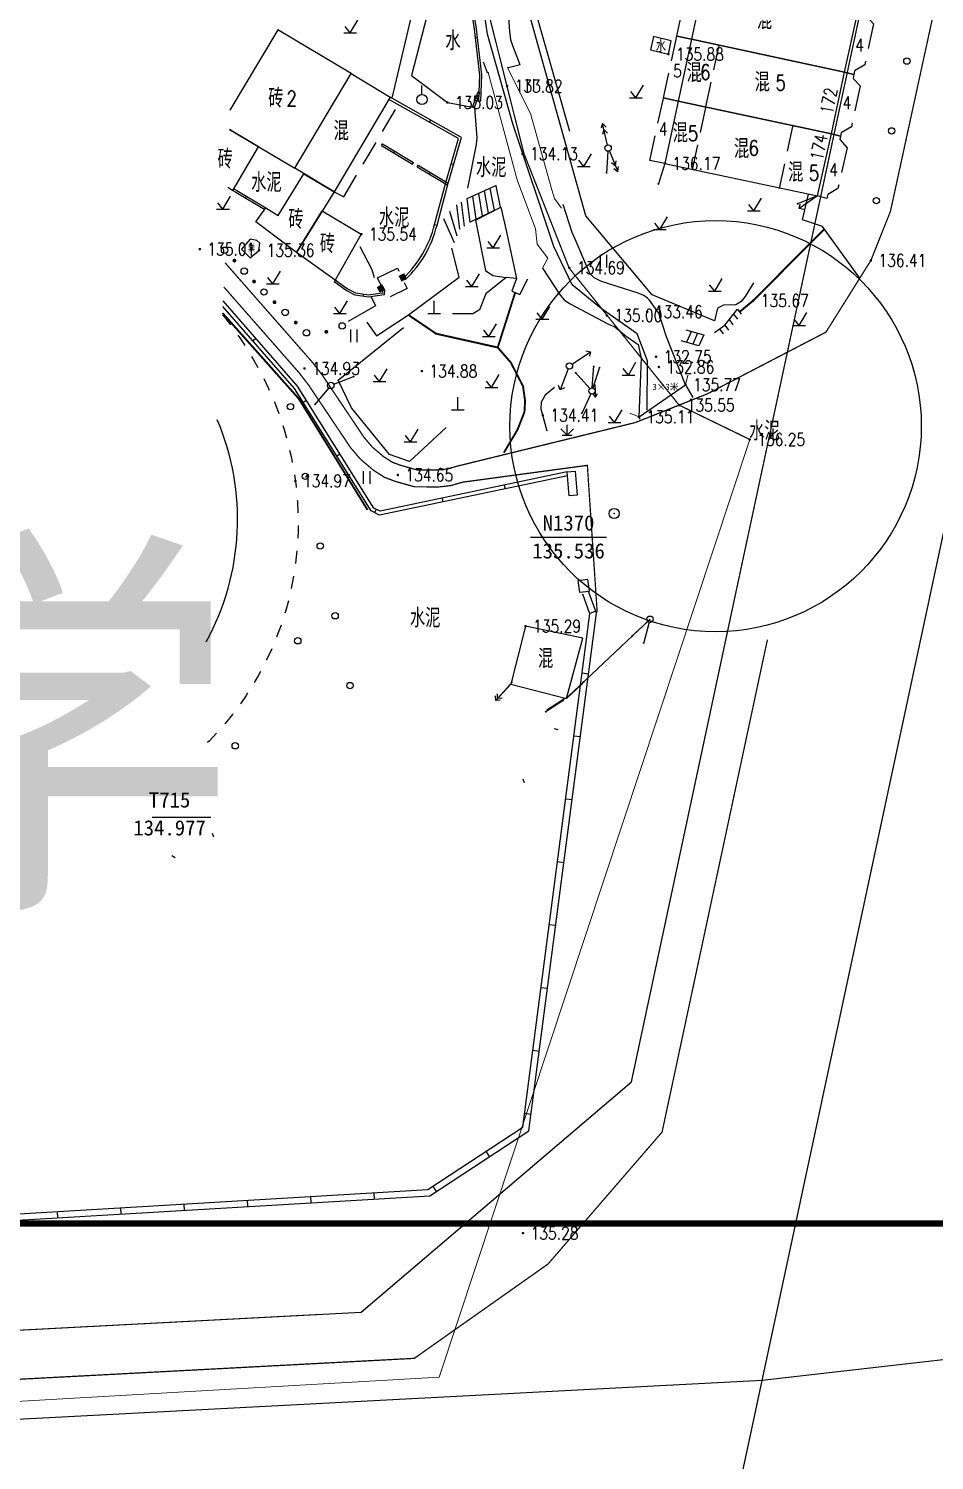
# Model space of a CAD drawing. Extents: x 529262 to 576451, y 2694391 to 2717535.
# Drawn here: x 564141.6 to 564213, y 2710380.4 to 2710493.2 of the extents above; entities that cross this region are included whole.
import ezdxf
from ezdxf.enums import TextEntityAlignment as Align
from ezdxf.xclip import XClip

# ---------------------------------------------------------------- set-up
doc = ezdxf.new("R2010")
doc.units = 0
doc.header["$XCLIPFRAME"] = 0
for name, pattern in [('ACAD_ISO12W100', [22, 12, -3, 0.5, -3, 0.5, -3]), ('X2', [10, 8, -2]), ('X3', [5, 4, -1]), ('X5', [3, 2, -1]), ('X6', [2, 1, -1])]:
    doc.linetypes.add(name, pattern=pattern)
doc.layers.add('ASSIST', color=7, linetype='Continuous', plot=False)
for name, color, linetype in [('a红线图', 1, 'Continuous'), ('DLDW', 8, 'Continuous'), ('DLSS', 4, 'Continuous'), ('DMTZ', 8, 'Continuous'), ('GCD', 8, 'Continuous'), ('GXYZ', 8, 'Continuous'), ('JMD', 8, 'Continuous'), ('KZD', 8, 'Continuous'), ('PP-COM', 7, 'Continuous'), ('RD-中线', 40, 'Continuous'), ('RD-红线', 7, 'Continuous'), ('ZBTZ', 8, 'Continuous'), ('ZJ', 7, 'Continuous'), ('污水管径标注_W10-', 202, 'Continuous')]:
    doc.layers.add(name, color=color, linetype=linetype)
doc.layers.add('SXSS', color=5, linetype='Continuous', lineweight=0)
doc.layers.add('控制界线1', color=30, linetype='ACAD_ISO12W100', lineweight=35)
doc.styles.add('HZ', font='rs.shx', dxfattribs={"width": 0.8, "bigfont": 'hztxt.shx'})
doc.styles.add('STYLE8', font='simhei.ttf')
doc.styles.add('宋体', font='', dxfattribs={"width": 0.75})
doc.styles.add('等线体', font='simhei.ttf')
doc.styles.get('宋体').set_extended_font_data('SimSun')
doc.linetypes.add('10421', pattern='A,2,[150,AAA.SHX,S=0.5,R=0,X=0,Y=0.5],1e-11', length=2)
doc.linetypes.add('10422', pattern='A,0.75,[150,AAA.SHX,S=0.5,R=0,X=0,Y=0.5],1.5,[177,AAA.SHX,S=1,R=0,X=0,Y=0.4],0.75', length=3)
doc.linetypes.add('1161', pattern='A,0,[149,AAA.SHX,S=0.15,R=0,X=0,Y=0],-1.6', length=1.6)
doc.linetypes.add('445', pattern='A,8,-0.5,[147,AAA.SHX,S=1,R=0,X=0,Y=0],-1.5', length=10)
doc.linetypes.add('732', pattern='A,9,-0.5,[162,AAA.SHX,S=1,R=0,X=0,Y=0],-0.5', length=10)

# ---------------------------------------------------------------- blocks, each defined once
blk = doc.blocks.new('A$C19FD0107')
at = {"layer": 'RD-中线', "color": 8, "linetype": 'Continuous', "flags": 128}
for points in [[(-6832.92, 15835.55), (-6741.2, 16264.11, -0.004965), (-6740.55, 16267.02), (-6733.24, 16298.13, 0.005421), (-6732.53, 16301.31), (-6689.22, 16505.47)], [(-6798.56, 15996.11), (-6609, 16017.77, 0.093849), (-6555.69, 16034.32)]]:
    blk.add_lwpolyline(points, format="xyb", dxfattribs=at)
blk.add_lwpolyline([(-7133.17, 15978.58), (-6798.56, 15996.11)], dxfattribs=at)
at = {"layer": 'RD-红线', "color": 8, "linetype": 'Continuous', "flags": 128}
for points in [[(-6801, 16056.38), (-6785.88, 16127.03)], [(-6808.87, 16019.62), (-6801, 16056.38)], [(-6984.03, 15993.4), (-6830.15, 16001.46)], [(-6984.03, 15993.4), (-6833.26, 16001.3)]]:
    blk.add_lwpolyline(points, dxfattribs=at)
at = {"layer": 'RD-红线', "color": 8}
blk.add_lwpolyline([(-6830.15, 16001.46), (-6808.87, 16019.62, 0.339065)], format="xyb", dxfattribs=at)
blk = doc.blocks.new('GC200')
at = {"linetype": 'Continuous', "const_width": 0.2, "flags": 128}
blk.add_lwpolyline([(-0.1, 0, 1), (0.1, 0, 1)], format="xyb", close=True, dxfattribs=at)
blk = doc.blocks.new('gc124')
at = {"color": 8}
for p, q in [((-1, 1), (0, 0)), ((-0.8, 0), (0.8, 0)), ((0, 0), (0, 1.6)), ((0, 0), (1, 1))]:
    blk.add_line(p, q, dxfattribs=at)
blk = doc.blocks.new('gc013a')
at = {"linetype": 'Continuous'}
blk.add_line((0.5, 0), (4, 0), dxfattribs=at)
at = {"linetype": 'Continuous', "flags": 128}
for points in [[(2.31, -0.4), (3, 0), (2.31, 0.4)], [(3.31, -0.4), (4, 0), (3.31, 0.4)]]:
    blk.add_lwpolyline(points, dxfattribs=at)
blk = doc.blocks.new('gc170')
at = {"color": 8, "linetype": 'Continuous'}
blk.add_circle((0, 0), 0.5, dxfattribs=at)
blk = doc.blocks.new('gc121')
at = {"color": 8}
for p, q in [((-0.5, -1), (-0.5, 1)), ((0.5, -1), (0.5, 1))]:
    blk.add_line(p, q, dxfattribs=at)
blk = doc.blocks.new('gc013c')
at = {"linetype": 'Continuous'}
blk.add_line((0.5, 0), (4, 0), dxfattribs=at)
at = {"linetype": 'Continuous', "const_width": 0.15, "flags": 128}
blk.add_lwpolyline([(3.775, 0, 1), (3.925, 0, 1)], format="xyb", close=True, dxfattribs=at)
blk = doc.blocks.new('gc125')
at = {"color": 8}
blk.add_line((0, 0.8), (0, 2.2), dxfattribs=at)
blk.add_circle((0, 0), 0.8, dxfattribs=at)
blk = doc.blocks.new('gc123')
at = {"color": 8}
for p, q in [((-1, 0), (1, 0)), ((0, 0), (-0.8, 1)), ((0, 0), (1.2, 2))]:
    blk.add_line(p, q, dxfattribs=at)
blk = doc.blocks.new('gc111')
for p, q in [((-1, 0), (1, 0)), ((0, 0), (0, 2))]:
    blk.add_line(p, q)
blk = doc.blocks.new('gc013b')
at = {"linetype": 'Continuous'}
blk.add_line((0.5, 0), (4, 0), dxfattribs=at)
at = {"linetype": 'Continuous', "flags": 128}
blk.add_lwpolyline([(3.5, 0.5), (4, 0), (3.5, -0.5)], dxfattribs=at)
blk = doc.blocks.new('gc002')
at = {"color": 8, "const_width": 1}
blk.add_lwpolyline([(-0.5, 0), (0.5, 0)], dxfattribs=at)
blk = doc.blocks.new('gc232')
for p, q in [((0.5, 1), (0.5, -1)), ((0.5, -1), (0.19, -0.46)), ((0.5, -1), (0.81, -0.46))]:
    blk.add_line(p, q)
blk.add_circle((0, 0), 0.5)
blk = doc.blocks.new('gc117')
at = {"color": 8}
blk.add_circle((0, 0), 0.8, dxfattribs=at)
blk.add_point((0, 0), dxfattribs=at)

msp = doc.modelspace()

# ---------------------------------------------------------------- hatches: boundary and pattern name
at = {"layer": 'DLDW', "linetype": 'Continuous'}
h = msp.add_hatch(dxfattribs=at)
h.set_pattern_fill('1061', color=256, scale=0.5, style=0)
h.set_pattern_definition([(0, (114.99765, 2.56804), (0.5, 0.5), [0, -1]), (0, (115.49765, 3.06804), (0.5, 0.5), [0, -1])])
h.paths.add_polyline_path([(564159.076, 2710476.619), (564158.398, 2710475.827), (564159.098, 2710475.159), (564159.784, 2710475.738), (564159.852, 2710476.304), (564159.605, 2710476.503)])

# ---------------------------------------------------------------- linework, layer by layer
at = {"const_width": 0.5}
msp.add_lwpolyline([(563606.548, 2710897.61), (563454.196, 2710897.56), (563454.418, 2710327.012), (563986.146, 2710327.13), (563986.081, 2710399.056), (564231.875, 2710399.045), (564231.655, 2710837.782), (563606.85, 2710834.954), (563606.548, 2710897.61)], dxfattribs=at)
at = {"color": 8, "linetype": 'Continuous'}
msp.add_circle((564195.758, 2710461.882), 16.204, dxfattribs=at)
at = {"layer": 'ASSIST', "linetype": 'Continuous', "flags": 128}
msp.add_lwpolyline([(564189.814, 2710462.397), (564189.729, 2710462.606), (564193.377, 2710465.134), (564193.97, 2710464.143)], dxfattribs=at)
msp.add_lwpolyline([(564189.814, 2710462.397), (564189.729, 2710462.606), (564193.377, 2710465.134), (564193.97, 2710464.143)], dxfattribs=at)
at = {"layer": 'a红线图', "color": 8, "lineweight": 0}
msp.add_lwpolyline([(564176.809, 2710498.669), (564180.652, 2710483.38), (564184.22, 2710474.338), (564192.884, 2710463.54), (564198.448, 2710460.832), (564173.981, 2710386.935), (563873.709, 2710369.644), (563870.884, 2710309.766), (563872.16, 2710249.854), (563872.822, 2710194.104)], dxfattribs=at)
msp.add_lwpolyline([(564176.809, 2710498.669), (564180.652, 2710483.38), (564184.22, 2710474.338), (564192.884, 2710463.54), (564198.448, 2710460.832), (564173.981, 2710386.935), (563873.709, 2710369.644), (563870.884, 2710309.766), (563872.16, 2710249.854), (563872.822, 2710194.104)], dxfattribs=at)
at = {"layer": 'DLDW', "linetype": 'Continuous', "flags": 128}
msp.add_lwpolyline([(564190.866, 2710492.598), (564190.637, 2710491.537), (564192.037, 2710491.194), (564192.266, 2710492.255)], close=True, dxfattribs=at)
at = {"layer": 'DLDW', "linetype": 'Continuous', "elevation": 135.339, "flags": 128}
msp.add_lwpolyline([(564159.076, 2710476.619), (564158.398, 2710475.827), (564159.098, 2710475.159), (564159.784, 2710475.738), (564159.852, 2710476.304), (564159.605, 2710476.503)], close=True, dxfattribs=at)
at = {"layer": 'DLDW', "linetype": '1161', "elevation": 135.003, "flags": 128}
msp.add_lwpolyline([(564155.635, 2710444.889, 0.2289502), (564156.5, 2710462.39, 0.2289502)], format="xyb", dxfattribs=at)
at = {"layer": 'DLSS', "linetype": 'Continuous', "const_width": 0.1, "elevation": 136.767, "flags": 128}
msp.add_lwpolyline([(564214.702, 2710502.568), (564209.531, 2710478.806), (564207.992, 2710474.942), (564204.454, 2710469.293)], dxfattribs=at)
at = {"layer": 'DLSS', "linetype": 'X3', "const_width": 0.15}
for points in [[(564204.319, 2710477.408), (564198.722, 2710471.776), (564197.651, 2710470.889)], [(564171.554, 2710470.649), (564173.744, 2710469.166), (564178.594, 2710468.082), (564179.631, 2710466.887), (564180.587, 2710465.024), (564180.748, 2710463.868), (564180.7, 2710463.003), (564180.156, 2710461.615), (564179.076, 2710459.784)]]:
    msp.add_lwpolyline(points, dxfattribs=at)
at = {"layer": 'DLSS', "linetype": 'Continuous', "const_width": 0.1, "flags": 128}
for points in [[(564204.454, 2710469.293), (564195.104, 2710464.427), (564189.462, 2710462.173), (564175.445, 2710458.743), (564174.644, 2710458.513), (564173.881, 2710458.426), (564172.229, 2710458.435), (564170.962, 2710458.791), (564170.294, 2710459.036), (564169.597, 2710459.482), (564168.712, 2710460.235), (564168.059, 2710461.004), (564164.755, 2710465.925), (564163.98, 2710466.929), (564157.111, 2710474.76)], [(563991.836, 2710414.235), (563991.977, 2710391.934), (563995.374, 2710384.458), (564004.642, 2710379.558), (564172.02, 2710388.419), (564182.558, 2710395.854), (564191.542, 2710406.254), (564199.838, 2710445.052)]]:
    msp.add_lwpolyline(points, dxfattribs=at)
at = {"layer": 'DLSS', "linetype": 'X2', "const_width": 0.1, "flags": 128}
msp.add_lwpolyline([(564186.43, 2710447.219), (564185.654, 2710458.793), (564175.841, 2710457.47), (564174.905, 2710457.2), (564173.952, 2710457.093), (564172.042, 2710457.103), (564170.553, 2710457.522), (564169.699, 2710457.834), (564168.802, 2710458.408), (564167.765, 2710459.29), (564166.994, 2710460.198), (564163.673, 2710465.146), (564162.95, 2710466.082), (564157.017, 2710472.846)], dxfattribs=at)
at = {"layer": 'DLSS', "linetype": 'X3', "const_width": 0.15, "flags": 128}
msp.add_lwpolyline([(564179.956, 2710472.374), (564178.594, 2710468.082)], dxfattribs=at)
at = {"layer": 'DLSS', "linetype": 'X6', "flags": 128}
msp.add_lwpolyline([(564156.908, 2710470.652, -0.0469696), (564159.459, 2710466.928, -0.1854799), (564162.325, 2710449.061, -0.1510336), (564155.218, 2710436.444, -0.1510336)], format="xyb", dxfattribs=at)
at = {"layer": 'DMTZ', "linetype": '10422'}
for points in [[(564195.917, 2710471.173), (564195.674, 2710470.189), (564190.76, 2710472.22), (564185.544, 2710478.464), (564180.735, 2710495.65), (564180.743, 2710502.568)], [(564181.289, 2710497.595), (564181.202, 2710496.165), (564181.287, 2710495.725), (564181.343, 2710495.362), (564184.251, 2710485.13)], [(564176.845, 2710478.117), (564178.834, 2710479.15), (564179.263, 2710477.293)], [(564176.845, 2710478.117), (564177.621, 2710474.138), (564178.212, 2710473.757), (564179.255, 2710473.588)]]:
    msp.add_lwpolyline(points, dxfattribs=at)
at = {"layer": 'DMTZ', "linetype": '10421', "flags": 128}
for points in [[(564180.366, 2710490.346), (564179.786, 2710491.854), (564179.638, 2710492.328), (564179.539, 2710493.005), (564179.406, 2710494.831), (564179.324, 2710495.244), (564179.076, 2710495.699), (564178.283, 2710496.731), (564178.019, 2710497.164), (564177.91, 2710497.756), (564177.793, 2710501.233)], [(564176.755, 2710486.982), (564176.952, 2710484.604), (564176.898, 2710484.082), (564176.204, 2710480.632)], [(564193.388, 2710465.143), (564191.889, 2710468.918), (564191.277, 2710470.785), (564190.549, 2710471.82), (564190.389, 2710471.98), (564190.1, 2710472.171), (564189.651, 2710472.365), (564186.759, 2710473.276), (564186.18, 2710473.576), (564185.842, 2710473.902), (564184.684, 2710476.614), (564184.458, 2710477.153), (564183.747, 2710479.352)], [(564198.745, 2710473.173), (564198.1, 2710472.095), (564197.774, 2710471.712), (564197.354, 2710471.447), (564196.392, 2710471.415), (564195.917, 2710471.173)], [(564167.071, 2710463.323), (564166.032, 2710465.508), (564171.176, 2710469.665)], [(564183.056, 2710464.937), (564182.326, 2710464.335), (564182.006, 2710463.771), (564181.977, 2710463.245), (564182.461, 2710461.51)]]:
    msp.add_lwpolyline(points, dxfattribs=at)
at = {"layer": 'DMTZ', "linetype": '10422', "flags": 128}
for points in [[(564172.182, 2710495.968), (564170.246, 2710487.727)], [(564174.376, 2710495.617), (564174.202, 2710494.862), (564173.222, 2710495.019), (564171.811, 2710489.528), (564174.626, 2710487.385), (564176.755, 2710486.982)], [(564177.433, 2710490.606), (564177.748, 2710489.749), (564177.836, 2710489.774), (564177.831, 2710489.753)], [(564180.366, 2710490.346), (564179.431, 2710490.117), (564179.375, 2710490.127)], [(564180.07, 2710473.523), (564179.255, 2710473.588), (564177.66, 2710472.313), (564177.16, 2710471.042), (564176.643, 2710470.725), (564175.035, 2710470.744)], [(564168.633, 2710472.076), (564168.968, 2710471.372), (564166.82, 2710470.119)]]:
    msp.add_lwpolyline(points, dxfattribs=at)
at = {"layer": 'DMTZ', "linetype": '10421'}
msp.add_lwpolyline([(564182.133, 2710474.345), (564183.509, 2710472.217), (564183.836, 2710471.833), (564184.238, 2710471.554), (564187.314, 2710469.922), (564187.827, 2710469.709), (564188.705, 2710468.975), (564189.668, 2710468.327), (564189.899, 2710467.238), (564189.715, 2710462.613)], dxfattribs=at)
at = {"layer": 'GXYZ', "linetype": 'Continuous'}
msp.add_line((564184.149, 2710440.576, -149.001), (564190.59, 2710446.667, -149.001), dxfattribs=at)
at = {"layer": 'GXYZ', "linetype": '732', "flags": 128}
msp.add_lwpolyline([(564190.37, 2710463.143), (564190.386, 2710467.025), (564189.579, 2710469.156), (564186.731, 2710471.163), (564184.456, 2710473.027), (564183.021, 2710476.047), (564179.783, 2710485.702), (564177.782, 2710492.779), (564176.798, 2710499.513), (564176.175, 2710507.868), (564178.439, 2710515.777), (564181.881, 2710521.084), (564184.755, 2710529.967), (564185.933, 2710536.671), (564185.285, 2710541.14), (564182.402, 2710547.432), (564179.873, 2710548.785), (564175.559, 2710549.294), (564163.476, 2710554.198), (564153.663, 2710559.149), (564143.785, 2710566.215), (564141.644, 2710568.445), (564137.564, 2710571.934), (564133.83, 2710574.642), (564129.81, 2710576.899), (564122.388, 2710579.8), (564119.895, 2710582.521), (564119.15, 2710587.419), (564118.187, 2710590.186), (564114.103, 2710593.882), (564110.752, 2710595.123), (564107.191, 2710600.989), (564104.682, 2710610.577), (564101.404, 2710617.513), (564096.096, 2710628.709), (564091.879, 2710636.635), (564089.742, 2710644.659), (564089.613, 2710650.743), (564087.283, 2710661.114), (564087.154, 2710670.756), (564089.808, 2710677.939), (564094.734, 2710685.389), (564098.14, 2710689.247), (564157.276, 2710709.889), (564158.941, 2710722.677), (564170.731, 2710725.876), (564175.463, 2710734.571), (564177.426, 2710742.717), (564180.17, 2710760.422), (564179.078, 2710764.864), (564165.135, 2710778.121), (564158.076, 2710828.047), (564164.727, 2710856.572), (564174.244, 2710890.215), (564177.245, 2710909.001), (564177.375, 2710911.216)], dxfattribs=at)
at = {"layer": 'JMD', "linetype": 'Continuous'}
for p, q in [((564176.813, 2710492.486), (564176.962, 2710492.503)), ((564177.011, 2710487.701), (564176.87, 2710487.751)), ((564177.182, 2710488.18), (564177.04, 2710488.23)), ((564177.084, 2710487.507), (564177.234, 2710487.502)), ((564173.301, 2710486.006, -527.273), (564173.202, 2710485.832, -527.273)), ((564176.755, 2710486.982), (564176.613, 2710487.032)), ((564169.442, 2710484), (564169.519, 2710484.128)), ((564170.415, 2710483.412), (564170.492, 2710483.54)), ((564171.875, 2710482.529), (564171.952, 2710482.657)), ((564172.235, 2710482.319), (564172.312, 2710482.448)), ((564173.2, 2710481.74), (564173.277, 2710481.869)), ((564175.117, 2710482.511, -527.273), (564174.925, 2710482.567, -527.273)), ((564178.471, 2710480.842), (564176.156, 2710479.804)), ((564177.524, 2710480.418), (564177.836, 2710478.662)), ((564177.981, 2710480.622), (564178.317, 2710478.897)), ((564178.437, 2710480.827), (564178.798, 2710479.133)), ((564158.728, 2710479.869), (564158.805, 2710479.998)), ((564175.34, 2710479.324, 133.274), (564175.587, 2710477.403, 133.274)), ((564175.711, 2710479.542, 133.274), (564175.953, 2710477.654, 133.274)), ((564176.156, 2710479.804), (564176.393, 2710477.956)), ((564176.612, 2710480.009), (564176.874, 2710478.191)), ((564177.068, 2710480.213), (564177.355, 2710478.427)), ((564174.311, 2710478.248, 133.274), (564175.151, 2710476.355, 133.274)), ((564174.789, 2710478.831, 133.274), (564175.372, 2710476.885, 133.274)), ((564176.393, 2710477.956), (564178.834, 2710479.15)), ((564173.799, 2710477.688, -527.273), (564173.605, 2710477.736, -527.273)), ((564171.316, 2710473.428), (564171.179, 2710473.574)), ((564165.785, 2710473.387), (564165.696, 2710473.266)), ((564167.998, 2710472.261), (564167.975, 2710472.113)), ((564196.485, 2710469.84), (564197.491, 2710471.106)), ((564196.83, 2710470.275), (564197.123, 2710469.877)), ((564197.18, 2710470.715), (564197.473, 2710470.317)), ((564197.491, 2710471.106), (564197.784, 2710470.708)), ((564197.491, 2710471.106), (564197.784, 2710470.708)), ((564193.425, 2710469.481), (564194.819, 2710469.083)), ((564193.857, 2710469.358), (564193.474, 2710468.492)), ((564194.338, 2710469.22), (564193.955, 2710468.354)), ((564194.819, 2710469.083), (564194.436, 2710468.217)), ((564195.663, 2710469.272), (564196.485, 2710469.84)), ((564196.073, 2710469.556), (564196.366, 2710469.158)), ((564196.485, 2710469.84), (564196.778, 2710469.442)), ((564159.541, 2710468.794, -528.532), (564159.315, 2710468.597, -528.532)), ((564194.436, 2710468.217), (564193.042, 2710468.615)), ((564163.525, 2710463.909, -528.532), (564163.27, 2710463.75, -528.532)), ((564166.176, 2710459.67, -528.532), (564165.922, 2710459.511, -528.532)), ((564179.11, 2710457.231), (564179.172, 2710456.938)), ((564174.216, 2710456.206), (564174.278, 2710455.912)), ((564169.026, 2710455.331), (564168.89, 2710455.063)), ((564186.317, 2710447.299), (564185.846, 2710447.13)), ((564185.746, 2710442.35), (564185.251, 2710442.415)), ((564183.348, 2710437.963), (564183.058, 2710438.041)), ((564185.098, 2710437.392), (564184.602, 2710437.457)), ((564180.69, 2710433.781), (564180.603, 2710434.068)), ((564184.449, 2710432.435), (564183.953, 2710432.499)), ((564156.218, 2710429.492, -528.014), (564156.113, 2710429.773, -528.014)), ((564153.171, 2710427.862), (564152.92, 2710428.026)), ((564183.801, 2710427.477), (564183.305, 2710427.542)), ((564183.152, 2710422.519), (564182.656, 2710422.584)), ((564182.504, 2710417.561), (564182.008, 2710417.626)), ((564181.855, 2710412.604), (564181.359, 2710412.668)), ((564181.207, 2710407.646), (564180.711, 2710407.711)), ((564177.954, 2710404.32), (564177.679, 2710404.738)), ((564168.887, 2710400.967), (564168.858, 2710401.466)), ((564173.775, 2710401.575), (564173.5, 2710401.993)), ((564148.922, 2710399.789), (564148.893, 2710400.288)), ((564153.913, 2710400.084), (564153.884, 2710400.583)), ((564158.905, 2710400.378), (564158.875, 2710400.877)), ((564163.896, 2710400.672), (564163.867, 2710401.172)), ((564143.931, 2710399.495), (564143.901, 2710399.994))]:
    msp.add_line(p, q, dxfattribs=at)
at = {"layer": 'JMD', "linetype": 'X5'}
for points, elevation in [([(564193.851, 2710492.386), (564192.706, 2710492.623), (564193.741, 2710497.468), (564194.896, 2710497.222)], -12.429), ([(564206.997, 2710494.65), (564207.696, 2710494.483), (564207.647, 2710494.181), (564208.201, 2710493.591), (564207.506, 2710490.362), (564206.7, 2710489.887), (564206.651, 2710489.586), (564205.908, 2710489.784)], 136.718), ([(564192.802, 2710487.503), (564191.659, 2710487.746), (564192.706, 2710492.623), (564193.851, 2710492.386)], -527.877), ([(564205.908, 2710489.784), (564206.651, 2710489.586), (564206.602, 2710489.284), (564207.156, 2710488.694), (564206.461, 2710485.465), (564205.655, 2710484.99), (564205.596, 2710484.73), (564204.889, 2710484.928)], 136.718), ([(564165.716, 2710480.36), (564166.459, 2710479.942), (564170.86, 2710487.382), (564170.117, 2710487.8)], 135.797), ([(564191.759, 2710482.575), (564190.566, 2710482.821), (564191.659, 2710487.746), (564192.802, 2710487.503)], 136.166), ([(564204.889, 2710484.928), (564205.596, 2710484.73), (564205.537, 2710484.469), (564206.118, 2710483.82), (564205.401, 2710480.614), (564204.609, 2710480.128), (564204.521, 2710479.834), (564203.793, 2710480.021)], -525.346)]:
    msp.add_lwpolyline(points, dxfattribs=dict(at, elevation=elevation))
at = {"layer": 'JMD', "linetype": 'Continuous'}
for points in [[(564172.315, 2710496.135), (564174.151, 2710495.837), (564176.218, 2710495.25), (564176.615, 2710494.783), (564176.856, 2710493.411), (564177.305, 2710489.559), (564177.234, 2710487.502)], [(564172.291, 2710495.987), (564174.119, 2710495.69), (564176.134, 2710495.118), (564176.475, 2710494.717), (564176.708, 2710493.389), (564177.155, 2710489.553), (564177.084, 2710487.507)], [(564176.613, 2710487.032), (564177.04, 2710488.23)], [(564176.755, 2710486.982), (564177.182, 2710488.18)], [(564157.326, 2710480.705), (564157.73, 2710480.462), (564159.746, 2710483.896), (564157.449, 2710485.256)], [(564169.442, 2710484), (564171.875, 2710482.529)], [(564169.519, 2710484.128), (564171.952, 2710482.657)], [(564172.235, 2710482.319), (564174.649, 2710480.872)], [(564172.312, 2710482.448), (564174.689, 2710481.023)], [(564157.73, 2710480.462), (564157.959, 2710480.33), (564160.248, 2710478.96)], [(564157.806, 2710480.591), (564158.035, 2710480.459), (564160.336, 2710479.082)], [(564169.67, 2710472.625), (564169.652, 2710472.222), (564168.409, 2710472.043), (564167.363, 2710472.211), (564166.652, 2710472.567), (564165.696, 2710473.266)], [(564169.52, 2710472.624), (564169.508, 2710472.353), (564168.411, 2710472.195), (564167.41, 2710472.355), (564166.731, 2710472.695), (564165.785, 2710473.387)], [(564184.095, 2710457.97), (564169.281, 2710454.865)], [(564184.071, 2710458.271), (564169.323, 2710455.18)]]:
    msp.add_lwpolyline(points, dxfattribs=at)
at = {"layer": 'JMD', "linetype": 'Continuous', "flags": 128}
for points, elevation in [([(564194.896, 2710497.222), (564193.851, 2710492.386), (564205.908, 2710489.784), (564206.997, 2710494.65)], -527.35), ([(564193.851, 2710492.386), (564192.802, 2710487.503), (564204.889, 2710484.928), (564205.908, 2710489.784)], -527.979), ([(564167.059, 2710489.679), (564170.117, 2710487.8), (564165.716, 2710480.36), (564162.597, 2710482.203)], -527.476), ([(564192.802, 2710487.503), (564191.759, 2710482.575), (564203.793, 2710480.021), (564204.889, 2710484.928)], -527.877), ([(564165.716, 2710480.36), (564162.738, 2710475.559), (564159.544, 2710477.988), (564160.336, 2710479.082), (564161.294, 2710478.488), (564163.329, 2710481.77)], 135.797), ([(564164.774, 2710478.857), (564167.847, 2710477.018), (564165.785, 2710473.387), (564162.738, 2710475.559)], -528.531), ([(564184.071, 2710458.271), (564184.699, 2710458.322), (564184.849, 2710456.448), (564184.221, 2710456.397)], 135.583)]:
    msp.add_lwpolyline(points, close=True, dxfattribs=dict(at, elevation=elevation))
for points, elevation in [([(564157.449, 2710485.255), (564162.597, 2710482.203), (564167.059, 2710489.679), (564161.266, 2710493.114), (564157.49, 2710486.788)], -527.476), ([(564162.585, 2710464.846), (564156.941, 2710471.32)], -528.532), ([(564162.827, 2710465.025), (564156.963, 2710471.752)], -528.532), ([(564168.618, 2710455.201), (564162.585, 2710464.846)], -528.532), ([(564168.828, 2710455.431), (564162.827, 2710465.025)], -528.532)]:
    msp.add_lwpolyline(points, dxfattribs=dict(at, elevation=elevation))
at = {"layer": 'JMD', "linetype": 'X5', "flags": 128}
for points, elevation in [([(564194.991, 2710487.037), (564196.043, 2710491.913)], -510.528), ([(564193.938, 2710482.093), (564194.991, 2710487.037)], -510.528), ([(564200.79, 2710480.607), (564201.848, 2710485.576)], -510.14)]:
    msp.add_lwpolyline(points, dxfattribs=dict(at, elevation=elevation))
at = {"layer": 'JMD', "linetype": 'Continuous', "elevation": -527.273, "flags": 128}
for points in [[(564171.179, 2710473.574, 0.146087), (564173.615, 2710477.775), (564174.499, 2710481.087), (564175.493, 2710484.541), (564170.015, 2710487.628)], [(564171.316, 2710473.428, 0.1460116), (564173.809, 2710477.726), (564174.692, 2710481.034), (564175.729, 2710484.638), (564170.117, 2710487.8, 0.7963401)]]:
    msp.add_lwpolyline(points, format="xyb", dxfattribs=at)
at = {"layer": 'JMD', "linetype": 'X5', "elevation": -528.972, "flags": 128}
msp.add_lwpolyline([(564169.122, 2710473.558), (564170.684, 2710474.328), (564171.454, 2710472.742), (564169.892, 2710471.972)], close=True, dxfattribs=at)
at = {"layer": 'JMD', "linetype": '445'}
msp.add_lwpolyline([(564174.541, 2710461.771), (564171.651, 2710459.103), (564170.065, 2710459.658), (564167.071, 2710463.323)], dxfattribs=at)
at = {"layer": 'JMD', "linetype": 'Continuous', "flags": 128}
for points in [[(564169.281, 2710454.865), (564168.618, 2710455.201)], [(564169.323, 2710455.18), (564168.828, 2710455.431)], [(564004.971, 2710380.422), (564079.08, 2710384.985), (564128.52, 2710389.117), (564134.067, 2710398.913), (564173.239, 2710401.223), (564181.037, 2710406.345), (564186.373, 2710447.143), (564185.776, 2710448.802)], [(564004.941, 2710380.921), (564079.044, 2710385.484), (564128.215, 2710389.593), (564133.766, 2710399.396), (564173.076, 2710401.715), (564180.571, 2710406.637), (564185.862, 2710447.088), (564185.306, 2710448.633)]]:
    msp.add_lwpolyline(points, dxfattribs=at)
msp.add_lwpolyline([(564184.94, 2710449.727), (564185.663, 2710449.818), (564185.784, 2710448.856), (564185.061, 2710448.765)], close=True, dxfattribs=at)
at = {"layer": 'JMD', "linetype": 'Continuous'}
msp.add_lwpolyline([(564180.783, 2710446.114), (564179.616, 2710441.558), (564184.004, 2710440.412), (564185.3, 2710445.179)], close=True, dxfattribs=at)
at = {"layer": 'KZD', "linetype": 'Continuous'}
for p, q in [((564181.174, 2710453.146), (564187.174, 2710453.146)), ((564151.361, 2710431.074), (564155.987, 2710431.074))]:
    msp.add_line(p, q, dxfattribs=at)
at = {"layer": 'SXSS', "color": 8, "linetype": 'Continuous'}
for p, q in [((564193.377, 2710465.134), (564193.571, 2710465.91)), ((564189.729, 2710462.606), (564193.377, 2710465.134)), ((564189.729, 2710462.606), (564188.992, 2710462.918))]:
    msp.add_line(p, q, dxfattribs=at)
at = {"layer": 'SXSS', "color": 8, "linetype": 'X5'}
for p, q in [((564193.377, 2710465.134), (564193.958, 2710464.165)), ((564189.804, 2710462.423), (564189.729, 2710462.606))]:
    msp.add_line(p, q, dxfattribs=at)
at = {"layer": 'SXSS', "color": 8, "linetype": 'Continuous'}
for points in [[(564177.831, 2710489.753), (564180.132, 2710481.293), (564181.567, 2710477.43), (564181.701, 2710476.235), (564182.541, 2710475.116), (564182.133, 2710474.345)], [(564183.613, 2710479.067), (564183.059, 2710479.836), (564182.858, 2710480.507), (564181.184, 2710486.529), (564179.375, 2710490.127)]]:
    msp.add_lwpolyline(points, dxfattribs=at)
at = {"layer": 'SXSS', "color": 8, "linetype": 'Continuous', "const_width": 0.15}
msp.add_lwpolyline([(564156.916, 2710470.795), (564162.911, 2710464.055), (564168.335, 2710455.282)], dxfattribs=at)
at = {"layer": 'ZBTZ', "linetype": '1161'}
for points in [[(564207.111, 2710473.536), (564204.168, 2710477.617), (564202.611, 2710478.142), (564203.079, 2710480.173)], [(564179.263, 2710477.293), (564180.07, 2710473.523), (564179.701, 2710472.508), (564180.324, 2710472.255), (564180.959, 2710473.496)], [(564167.72, 2710476.039), (564168.674, 2710474.235), (564168.853, 2710473.602)], [(564175.567, 2710473.62), (564174.968, 2710475.913)], [(564168.279, 2710470.087), (564169.041, 2710469.011), (564171.554, 2710470.649), (564175.567, 2710473.62)]]:
    msp.add_lwpolyline(points, dxfattribs=at)
at = {"layer": '污水管径标注_W10-', "color": 0, "const_width": 0.1}
msp.add_lwpolyline([(564198.448, 2710460.832), (564192.884, 2710463.54), (564187.215, 2710470.605), (564184.22, 2710474.338), (564180.652, 2710483.38), (564179.313, 2710488.708), (564176.809, 2710498.669)], dxfattribs=at)

# ---------------------------------------------------------------- block references
at = {"layer": 'DLDW', "linetype": 'Continuous', "xscale": 0.5, "yscale": 0.5, "zscale": 0.5}
for p in [(564173.589, 2710470.76), (564175.442, 2710463.179)]:
    msp.add_blockref('gc111', p, dxfattribs=at)
at = {"layer": 'GCD', "linetype": 'Continuous'}
ref = msp.add_blockref('GC200', (564192.037, 2710491.194, 135.876), dxfattribs=dict(at, xscale=0.5, yscale=0.5))
ref.add_attrib('height', '135.88', dxfattribs={"linetype": 'Continuous', "height": 1, "style": 'HZ', "width": 0.8}).set_placement((564192.637, 2710491.194, 135.876), align=Align.MIDDLE_LEFT)
ref = msp.add_blockref('GC200', (564179.332, 2710488.678, 133.82), dxfattribs=dict(at, xscale=0.5, yscale=0.5, zscale=0.5))
ref.add_attrib('height', '133.82', dxfattribs={"linetype": 'Continuous', "height": 1, "style": 'HZ', "width": 0.8}).set_placement((564179.932, 2710488.678, 133.82), align=Align.MIDDLE_LEFT)
ref = msp.add_blockref('GC200', (564174.626, 2710487.385, 135.033), dxfattribs=dict(at, xscale=0.5, yscale=0.5))
ref.add_attrib('height', '135.03', dxfattribs={"linetype": 'Continuous', "height": 1, "style": 'HZ', "width": 0.8}).set_placement((564175.226, 2710487.385, 135.033), align=Align.MIDDLE_LEFT)
ref = msp.add_blockref('GC200', (564180.543, 2710483.346, 134.13), dxfattribs=dict(at, xscale=0.5, yscale=0.5, zscale=0.5))
ref.add_attrib('height', '134.13', dxfattribs={"linetype": 'Continuous', "height": 1, "style": 'HZ', "width": 0.8}).set_placement((564181.143, 2710483.346, 134.13), align=Align.MIDDLE_LEFT)
ref = msp.add_blockref('GC200', (564191.759, 2710482.575, 136.166), dxfattribs=dict(at, xscale=0.5, yscale=0.5))
ref.add_attrib('height', '136.17', dxfattribs={"linetype": 'Continuous', "height": 1, "style": 'HZ', "width": 0.8}).set_placement((564192.359, 2710482.575, 136.166), align=Align.MIDDLE_LEFT)
ref = msp.add_blockref('GC200', (564167.847, 2710477.018, 135.541), dxfattribs=dict(at, xscale=0.5, yscale=0.5))
ref.add_attrib('height', '135.54', dxfattribs={"linetype": 'Continuous', "height": 1, "style": 'HZ', "width": 0.8}).set_placement((564168.447, 2710477.018, 135.541), align=Align.MIDDLE_LEFT)
ref = msp.add_blockref('GC200', (564155.117, 2710475.831, 135.006), dxfattribs=dict(at, xscale=0.5, yscale=0.5))
ref.add_attrib('height', '135.01', dxfattribs={"linetype": 'Continuous', "height": 1, "style": 'HZ', "width": 0.8}).set_placement((564155.717, 2710475.831, 135.006), align=Align.MIDDLE_LEFT)
ref = msp.add_blockref('GC200', (564159.784, 2710475.738, 135.36), dxfattribs=dict(at, xscale=0.5, yscale=0.5, zscale=0.5))
ref.add_attrib('height', '135.36', dxfattribs={"linetype": 'Continuous', "height": 1, "style": 'HZ', "width": 0.8}).set_placement((564160.384, 2710475.738, 135.36), align=Align.MIDDLE_LEFT)
ref = msp.add_blockref('GC200', (564184.232, 2710474.36, 134.69), dxfattribs=dict(at, xscale=0.5, yscale=0.5, zscale=0.5))
ref.add_attrib('height', '134.69', dxfattribs={"linetype": 'Continuous', "height": 1, "style": 'HZ', "width": 0.8}).set_placement((564184.832, 2710474.36, 134.69), align=Align.MIDDLE_LEFT)
ref = msp.add_blockref('GC200', (564207.992, 2710474.942, 136.406), dxfattribs=dict(at, xscale=0.5, yscale=0.5))
ref.add_attrib('height', '136.41', dxfattribs={"linetype": 'Continuous', "height": 1, "style": 'HZ', "width": 0.8}).set_placement((564208.592, 2710474.942, 136.406), align=Align.MIDDLE_LEFT)
ref = msp.add_blockref('GC200', (564190.372, 2710470.892, 133.461), dxfattribs=dict(at, xscale=0.5, yscale=0.5))
ref.add_attrib('height', '133.46', dxfattribs={"linetype": 'Continuous', "height": 1, "style": 'HZ', "width": 0.8}).set_placement((564190.972, 2710470.892, 133.461), align=Align.MIDDLE_LEFT)
ref = msp.add_blockref('GC200', (564198.722, 2710471.776, 135.669), dxfattribs=dict(at, xscale=0.5, yscale=0.5))
ref.add_attrib('height', '135.67', dxfattribs={"linetype": 'Continuous', "height": 1, "style": 'HZ', "width": 0.8}).set_placement((564199.322, 2710471.776, 135.669), align=Align.MIDDLE_LEFT)
ref = msp.add_blockref('GC200', (564187.19, 2710470.602, 135), dxfattribs=dict(at, xscale=0.5, yscale=0.5, zscale=0.5))
ref.add_attrib('height', '135.00', dxfattribs={"linetype": 'Continuous', "height": 1, "style": 'HZ', "width": 0.8}).set_placement((564187.79, 2710470.602, 135), align=Align.MIDDLE_LEFT)
ref = msp.add_blockref('GC200', (564163.368, 2710466.425, 134.926), dxfattribs=dict(at, xscale=0.5, yscale=0.5))
ref.add_attrib('height', '134.93', dxfattribs={"linetype": 'Continuous', "height": 1, "style": 'HZ', "width": 0.8}).set_placement((564163.968, 2710466.425, 134.926), align=Align.MIDDLE_LEFT)
ref = msp.add_blockref('GC200', (564191.066, 2710467.353, 132.754), dxfattribs=dict(at, xscale=0.5, yscale=0.5, zscale=0.5))
ref.add_attrib('height', '132.75', dxfattribs={"linetype": 'Continuous', "height": 1, "style": 'HZ', "width": 0.8}).set_placement((564191.666, 2710467.353, 132.754), align=Align.MIDDLE_LEFT)
at = {"layer": 'GCD', "color": 3, "linetype": 'Continuous'}
ref = msp.add_blockref('GC200', (564191.285, 2710466.544, 132.856), dxfattribs=dict(at, xscale=0.5, yscale=0.5, zscale=0.5))
ref.add_attrib('height', '132.86', dxfattribs={"linetype": 'Continuous', "height": 1, "style": 'HZ', "width": 0.8}).set_placement((564191.885, 2710466.544, 132.856), align=Align.MIDDLE_LEFT)
at = {"layer": 'GCD', "linetype": 'Continuous'}
ref = msp.add_blockref('GC200', (564172.614, 2710466.223, 134.882), dxfattribs=dict(at, xscale=0.5, yscale=0.5, zscale=0.5))
ref.add_attrib('height', '134.88', dxfattribs={"linetype": 'Continuous', "height": 1, "style": 'HZ', "width": 0.8}).set_placement((564173.214, 2710466.223, 134.882), align=Align.MIDDLE_LEFT)
at = {"layer": 'GCD', "color": 3, "linetype": 'Continuous'}
ref = msp.add_blockref('GC200', (564193.385, 2710465.139, 135.768), dxfattribs=dict(at, xscale=0.5, yscale=0.5, zscale=0.5))
ref.add_attrib('height', '135.77', dxfattribs={"linetype": 'Continuous', "height": 1, "style": 'HZ', "width": 0.8}).set_placement((564193.985, 2710465.139, 135.768), align=Align.MIDDLE_LEFT)
at = {"layer": 'GCD', "linetype": 'Continuous'}
ref = msp.add_blockref('GC200', (564192.884, 2710463.54), dxfattribs=dict(at, xscale=0.5, yscale=0.5, zscale=0.5))
ref.add_attrib('height', '135.55', dxfattribs={"linetype": 'Continuous', "height": 1, "style": 'HZ', "width": 0.8}).set_placement((564193.484, 2710463.54), align=Align.MIDDLE_LEFT)
ref = msp.add_blockref('GC200', (564182.147, 2710462.738, 134.408), dxfattribs=dict(at, xscale=0.5, yscale=0.5))
ref.add_attrib('height', '134.41', dxfattribs={"linetype": 'Continuous', "height": 1, "style": 'HZ', "width": 0.8}).set_placement((564182.747, 2710462.738, 134.408), align=Align.MIDDLE_LEFT)
at = {"layer": 'GCD', "color": 3, "linetype": 'Continuous'}
ref = msp.add_blockref('GC200', (564189.715, 2710462.613, 135.11), dxfattribs=dict(at, xscale=0.5, yscale=0.5, zscale=0.5))
ref.add_attrib('height', '135.11', dxfattribs={"linetype": 'Continuous', "height": 1, "style": 'HZ', "width": 0.8}).set_placement((564190.315, 2710462.613, 135.11), align=Align.MIDDLE_LEFT)
at = {"layer": 'GCD', "linetype": 'Continuous'}
ref = msp.add_blockref('GC200', (564198.44, 2710460.826, 136.246), dxfattribs=dict(at, xscale=0.5, yscale=0.5, zscale=0.5))
ref.add_attrib('height', '136.25', dxfattribs={"linetype": 'Continuous', "height": 1, "style": 'HZ', "width": 0.8}).set_placement((564199.04, 2710460.826, 136.246), align=Align.MIDDLE_LEFT)
ref = msp.add_blockref('GC200', (564162.651, 2710457.562, 134.966), dxfattribs=dict(at, xscale=0.5, yscale=0.5))
ref.add_attrib('height', '134.97', dxfattribs={"linetype": 'Continuous', "height": 1, "style": 'HZ', "width": 0.8}).set_placement((564163.251, 2710457.562, 134.966), align=Align.MIDDLE_LEFT)
ref = msp.add_blockref('GC200', (564170.719, 2710458.036, 134.649), dxfattribs=dict(at, xscale=0.5, yscale=0.5))
ref.add_attrib('height', '134.65', dxfattribs={"linetype": 'Continuous', "height": 1, "style": 'HZ', "width": 0.8}).set_placement((564171.319, 2710458.036, 134.649), align=Align.MIDDLE_LEFT)
ref = msp.add_blockref('GC200', (564180.783, 2710446.114, 135.287), dxfattribs=dict(at, xscale=0.5, yscale=0.5))
ref.add_attrib('height', '135.29', dxfattribs={"linetype": 'Continuous', "height": 1, "style": 'HZ', "width": 0.8}).set_placement((564181.383, 2710446.114, 135.287), align=Align.MIDDLE_LEFT)
ref = msp.add_blockref('GC200', (564180.583, 2710398.288, 135.28), dxfattribs=dict(at, xscale=0.5, yscale=0.5, zscale=0.5))
ref.add_attrib('height', '135.28', dxfattribs={"linetype": 'Continuous', "height": 1, "style": 'HZ', "width": 0.8}).set_placement((564181.183, 2710398.288, 135.28), align=Align.MIDDLE_LEFT)
at = {"layer": 'GXYZ', "linetype": 'Continuous'}
for name, p, xscale, yscale, zscale, rotation in [('gc013a', (564187.293, 2710483.795), 0.5000000001678809, 0.5000000001678809, 0.5000000001678809, 102.645855993272), ('gc013c', (564187.293, 2710483.795), 0.5000000000311349, 0.5000000000311349, 0.5000000000311349, 266.2133401682942), ('gc013a', (564187.293, 2710483.795), 0.5000000000894379, 0.5000000000894379, 0.5000000000894379, 292.4416505234251), ('gc013c', (564191.835, 2710482.813, 136.166), 0.4999999999490492, 0.4999999999490492, 0.4999999999490492, 252.2621722330245), ('gc013c', (564204.026, 2710480.112, 136.709), 0.5000000000408689, 0.5000000000408689, 0.5000000000408689, 201.2698957079359), ('gc013b', (564203.999, 2710480.162, 136.709), 0.5000000000796406, 0.5000000000796406, 0.5000000000796406, 214.42896356391), ('gc013b', (564184.244, 2710466.621), 0.5000000000796406, 0.5000000000796406, 0.5000000000796406, 34.42896356390998), ('gc013c', (564165.44, 2710465.091), 0.5000000000408689, 0.5000000000408689, 0.5000000000408689, 21.26989570793597), ('gc013b', (564184.244, 2710466.621), 0.5000000001631915, 0.5000000001631915, 0.5000000001631915, 248.8231610492635), ('gc013c', (564186.026, 2710464.652), 0.4999999998430024, 0.4999999998430024, 0.4999999998430024, 132.1459750428459), ('gc013c', (564186.026, 2710464.652), 0.5000000000311349, 0.5000000000311349, 0.5000000000311349, 86.21334016829415), ('gc013c', (564186.026, 2710464.652), 0.4999999999490492, 0.4999999999490492, 0.4999999999490492, 72.26217223302451), ('gc013c', (564165.44, 2710465.091), 0.5000000001438586, 0.5000000001438586, 0.5000000001438586, 230.3630321507132), ('gc232', (564186.026, 2710464.652), 0.4999999999749799, 0.4999999999749799, 0.4999999999749799, 3.07408791840952), ('gc013c', (564186.026, 2710464.652), 0.4999999999880416, 0.4999999999880416, 0.4999999999880416, 245.0543478796505), ('gc013c', (564190.59, 2710446.667, -149.001), 0.5000000001159585, 0.5000000001159585, 0.5000000001159585, 223.4002305140031), ('gc013c', (564190.59, 2710446.667, -149.001), 0.4999999999712847, 0.4999999999712847, 0.4999999999712847, 254.7662075305161), ('gc013b', (564179.784, 2710441.743), 0.4999999998214276, 0.4999999998214276, 0.4999999998214276, 227.5541840842253), ('gc013b', (564179.93, 2710441.907, -149.001), 0.4999999998214276, 0.4999999998214276, 0.4999999998214276, 227.5541840842253), ('gc013c', (564183.822, 2710440.24), 0.5000000001159585, 0.5000000001159585, 0.5000000001159585, 43.40023051400303), ('gc013c', (564183.967, 2710440.405, -149.001), 0.5000000001159585, 0.5000000001159585, 0.5000000001159585, 43.40023051400303), ('gc013c', (564184.004, 2710440.412), 0.4999999999416758, 0.4999999999416758, 0.4999999999416758, 212.7504619187505), ('gc013c', (564184.149, 2710440.576, -149.001), 0.4999999999416758, 0.4999999999416758, 0.4999999999416758, 212.7504619187505)]:
    msp.add_blockref(name, p, dxfattribs=dict(at, xscale=xscale, yscale=yscale, zscale=zscale, rotation=rotation))
at = {"layer": 'GXYZ', "linetype": 'Continuous', "xscale": 0.5, "yscale": 0.5, "zscale": 0.5}
for p in [(564187.293, 2710483.795), (564187.293, 2710483.795), (564187.293, 2710483.795), (564184.244, 2710466.621), (564184.244, 2710466.621), (564165.44, 2710465.091), (564186.026, 2710464.652), (564186.026, 2710464.652), (564186.026, 2710464.652), (564190.59, 2710446.667, -149.001)]:
    msp.add_blockref('gc170', p, dxfattribs=at)
at = {"layer": 'JMD', "linetype": 'Continuous'}
for name, p, xscale, yscale, zscale, rotation in [('gc170', (564157.07, 2710475.75), 0.4999999999466758, 0.4999999999466758, 0.4999999999466758, 313.2460841133353), ('GC200', (564157.846, 2710474.926), 0.7499999999200136, 0.7499999999200136, 0.7499999999200136, 313.2460841133353), ('gc170', (564158.621, 2710474.101), 0.4999999999466758, 0.4999999999466758, 0.4999999999466758, 313.2460841133353), ('gc002', (564171.117, 2710473.609, 270.762), 0.5000000000781445, 0.5000000000781445, 0.5000000000781445, 25.97817511958442), ('GC200', (564159.397, 2710473.277), 0.7499999999200136, 0.7499999999200136, 0.7499999999200136, 313.2460841133353), ('gc170', (564160.173, 2710472.452), 0.4999999999037775, 0.4999999999037775, 0.4999999999037775, 316.1962172343923), ('gc002', (564169.393, 2710472.733, 406.131), 0.4999999999736239, 0.4999999999736239, 0.4999999999736239, 28.17052667155065), ('GC200', (564161.01, 2710471.649), 0.7499999998976755, 0.7499999998976755, 0.7499999998976755, 316.1962172374704), ('gc170', (564161.847, 2710470.846), 0.4999999999037775, 0.4999999999037775, 0.4999999999037775, 316.1962172343923), ('GC200', (564162.684, 2710470.043), 0.7499999998976755, 0.7499999998976755, 0.7499999998976755, 316.1962172374704), ('gc170', (564163.522, 2710469.24), 0.4999999999561047, 0.4999999999561047, 0.4999999999561047, 2.882439388488565), ('GC200', (564165.091, 2710469.319), 0.7499999998924066, 0.7499999998924066, 0.7499999998924066, 20.33956978276584), ('gc170', (564166.34, 2710469.782), 0.5000000000186087, 0.5000000000186087, 0.5000000000186087, 20.33956979789815)]:
    msp.add_blockref(name, p, dxfattribs=dict(at, xscale=xscale, yscale=yscale, zscale=zscale, rotation=rotation))
at = {"layer": 'KZD', "linetype": 'Continuous', "xscale": 0.5, "yscale": 0.5, "zscale": 0.5}
msp.add_blockref('gc117', (564187.767, 2710454.999, 135.536), dxfattribs=at)
at = {"layer": 'PP-COM'}
ref = msp.add_blockref('A$C19FD0107', (570997.993, 2694390.603), dxfattribs=at)
XClip(ref).set_block_clipping_path([(-9366.4383134884, 14428.6043910822), (-3328.4480743363, 17452.7484863754)])
at = {"layer": 'ZBTZ', "linetype": 'Continuous', "xscale": 0.5, "yscale": 0.5}
for name, p in [('gc123', (564166.964, 2710492.869)), ('gc125', (564172.626, 2710487.63)), ('gc121', (564181.195, 2710488.74)), ('gc123', (564189.485, 2710487.747)), ('gc123', (564185.376, 2710482.355)), ('gc123', (564156.948, 2710478.994)), ('gc123', (564198.772, 2710478.839)), ('gc123', (564191.363, 2710477.367)), ('gc123', (564178.236, 2710475.943)), ('gc121', (564186.95, 2710474.893)), ('gc123', (564160.87, 2710473.103)), ('gc123', (564176.546, 2710472.875)), ('gc123', (564195.688, 2710472.509)), ('gc123', (564166.151, 2710470.762)), ('gc123', (564182.107, 2710470.302)), ('gc123', (564202.335, 2710469.826)), ('gc121', (564167.261, 2710469.007)), ('gc123', (564177.889, 2710468.945)), ('gc123', (564188.884, 2710465.913)), ('gc123', (564169.29, 2710465.395)), ('gc123', (564178.101, 2710464.94)), ('gc123', (564187.787, 2710462.17)), ('gc123', (564171.72, 2710460.636)), ('gc124', (564184.065, 2710461.174)), ('gc121', (564168.281, 2710457.833))]:
    msp.add_blockref(name, p, dxfattribs=at)
at = {"layer": 'ZBTZ', "linetype": 'Continuous'}
for p, xscale, yscale, zscale, rotation in [((564210.827, 2710490.652), 0.5000000000035723, 0.5000000000035723, 0.5000000000035723, 257.6777791668997), ((564209.625, 2710485.152), 0.5000000000035723, 0.5000000000035723, 0.5000000000035723, 257.6777791668997), ((564208.424, 2710479.652), 0.5000000000035723, 0.5000000000035723, 0.5000000000035723, 257.6777791668997), ((564162.262, 2710463.424), 0.4999999999556796, 0.4999999999556796, 0.4999999999556796, 102.0543422388896), ((564163.435, 2710457.929), 0.4999999999556796, 0.4999999999556796, 0.4999999999556796, 102.0543422388896), ((564164.609, 2710452.434), 0.4999999999556796, 0.4999999999556796, 0.4999999999556796, 102.0543422388896), ((564165.782, 2710446.938), 0.4999999999556796, 0.4999999999556796, 0.4999999999556796, 102.0543422388896), ((564162.843, 2710444.967), 0.4999999999941809, 0.4999999999941809, 0.4999999999941809, 59.1800819427709), ((564166.956, 2710441.443), 0.4999999999556796, 0.4999999999556796, 0.4999999999556796, 102.0543422388896), ((564157.908, 2710436.695), 0.4999999999941809, 0.4999999999941809, 0.4999999999941809, 59.1800819427709)]:
    msp.add_blockref('gc170', p, dxfattribs=dict(at, xscale=xscale, yscale=yscale, zscale=zscale, rotation=rotation))

# ---------------------------------------------------------------- texts
at = {"layer": 'DLDW', "linetype": 'Continuous', "style": 'HZ', "width": 0.8}
msp.add_text('水', height=1, dxfattribs=at).set_placement((564191.446, 2710491.903), align=Align.MIDDLE)
at = {"layer": 'JMD', "linetype": 'Continuous', "style": 'HZ', "width": 0.8}
for s, height, p in [('混', 1.5, (564200.208, 2710493.909)), ('混', 1.5, (564194.673, 2710489.735)), ('6', 1.2, (564195.359, 2710489.784)), ('混', 1.5, (564200.033, 2710488.997)), ('5', 1.2, (564201.295, 2710488.944)), ('砖', 1.5, (564161.713, 2710487.726)), ('2', 1.2, (564162.773, 2710487.697)), ('混', 1.5, (564166.864, 2710485.154)), ('混', 1.5, (564193.577, 2710484.989)), ('5', 1.2, (564194.395, 2710484.956)), ('砖', 1.5, (564157.716, 2710482.93)), ('混', 1.5, (564198.4, 2710483.751)), ('6', 1.2, (564199.17, 2710483.8)), ('混', 1.5, (564202.665, 2710481.891)), ('5', 1.2, (564203.927, 2710481.838)), ('砖', 1.5, (564163.3, 2710478.182)), ('砖', 1.5, (564165.778, 2710476.252)), ('混', 1.5, (564182.966, 2710443.559))]:
    msp.add_text(s, height=height, dxfattribs=at).set_placement(p, align=Align.MIDDLE_RIGHT)
at = {"layer": 'JMD', "linetype": 'Continuous', "style": '宋体'}
msp.add_text('3×3米', height=0.5, dxfattribs=at).set_placement((564191.814, 2710464.993, 119.43), align=Align.MIDDLE)
at = {"layer": 'KZD', "linetype": 'Continuous', "style": '等线体'}
for s, p in [('N1370', (564184.174, 2710454.246)), ('135.536', (564184.174, 2710452.046)), ('T715', (564152.743, 2710432.418)), ('134.977', (564152.743, 2710430.218))]:
    msp.add_text(s, height=1.2, dxfattribs=at).set_placement(p, align=Align.MIDDLE)
at = {"layer": 'ZJ', "color": 8, "linetype": 'Continuous', "style": 'HZ', "width": 0.8}
for s, height, p in [('水', 1.5, (564175.071, 2710492.335)), ('4', 1, (564207.104, 2710491.917)), ('5', 1, (564192.748, 2710489.878)), ('4', 1, (564206.104, 2710487.372)), ('4', 1, (564191.625, 2710485.3)), ('水泥', 1.5, (564178.076, 2710482.339)), ('水泥', 1.5, (564160.366, 2710481.165)), ('4', 1, (564205.055, 2710482.078)), ('水泥', 1.5, (564170.433, 2710478.384)), ('粪', 0.5, (564159.19, 2710475.958)), ('水泥', 1.5, (564199.605, 2710461.582)), ('水泥', 1.5, (564172.879, 2710446.842))]:
    msp.add_text(s, height=height, dxfattribs=at).set_placement(p, align=Align.MIDDLE)
for s, p in [('172', (564204.677, 2710487.519)), ('174', (564203.904, 2710483.873))]:
    msp.add_text(s, height=1, rotation=78.46295, dxfattribs=at).set_placement(p, align=Align.MIDDLE)
at = {"layer": '控制界线1', "color": 7, "linetype": 'ByBlock', "lineweight": 20, "insert": (563994.66, 2710450.026, 2594.649), "char_height": 20, "attachment_point": 1, "line_spacing_factor": 0.8, "style": 'STYLE8'}
msp.add_mtext('{\\H1.2x;市第六小学\\H0.6667x;\\P                                 \\H0.7498x;                          }', dxfattribs=at)
msp.add_mtext('{\\H1.2x;市第六小学\\H0.6667x;\\P                                 \\H0.7498x;                          }', dxfattribs=at)
msp.add_mtext('{\\H1.2x;市第六小学\\H0.6667x;\\P                                 \\H0.7498x;                          }', dxfattribs=at)

doc.saveas('drawing.dxf')
